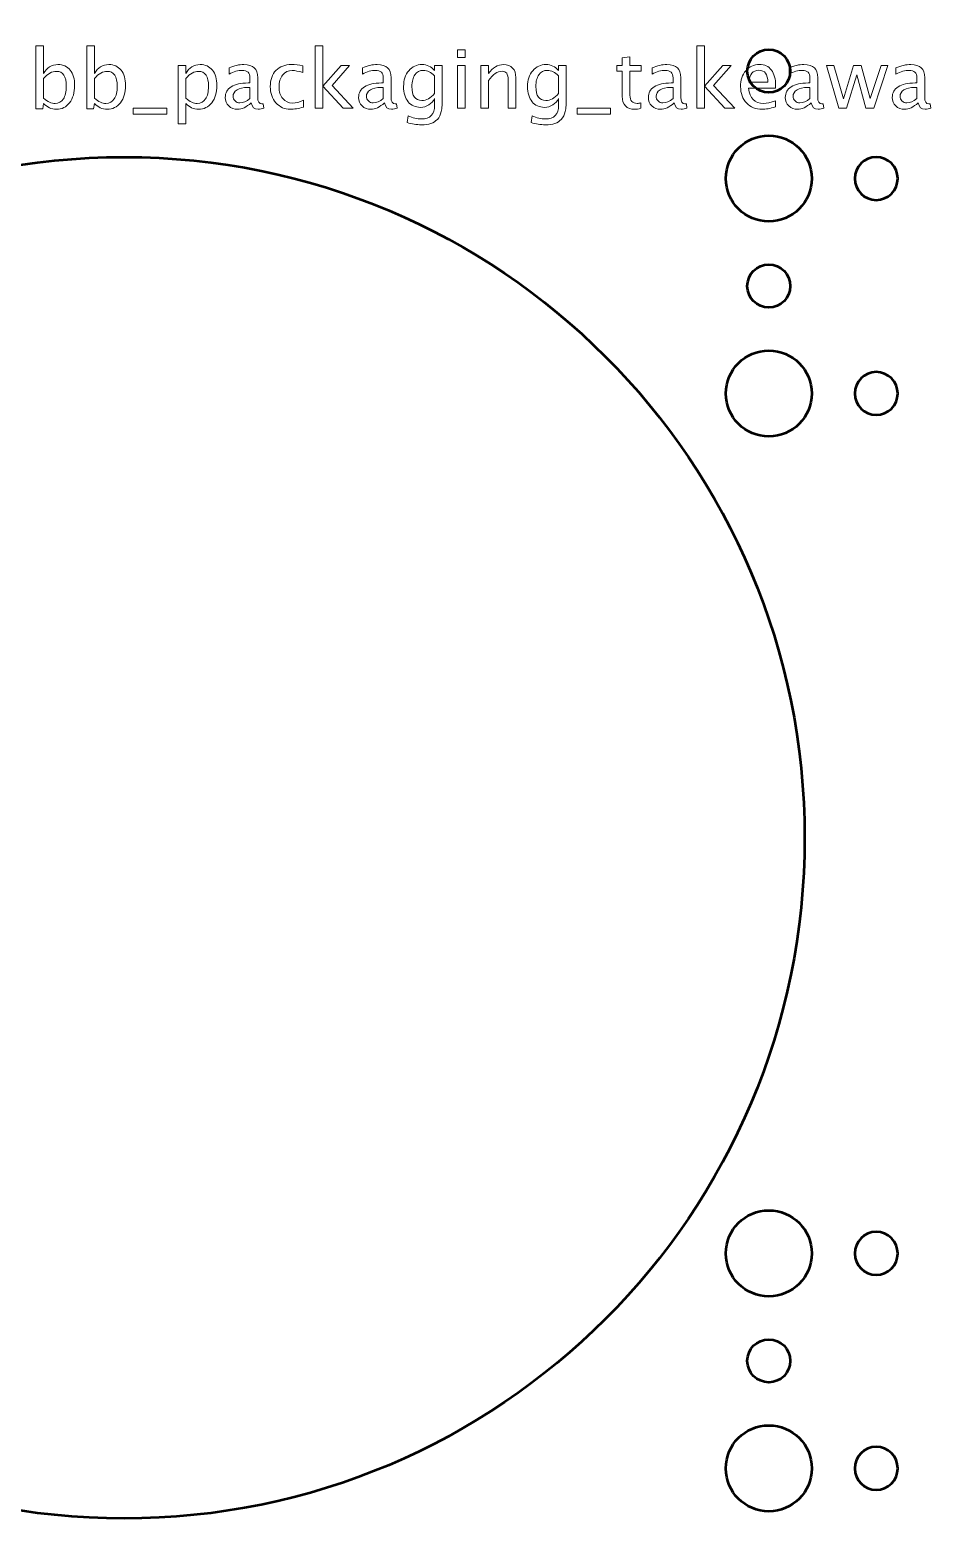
# Model space of a CAD drawing. Header units: centimetres. Extents: x -32.2 to 38.2, y -18.7 to 17.2.
# Drawn here: x -26.16 to -19.86, y -4.77 to 5.64 of the extents above; entities that cross this region are included whole.
import ezdxf

# ---------------------------------------------------------------- set-up
doc = ezdxf.new("R2010")
doc.units = ezdxf.units.CM
doc.header["$MEASUREMENT"] = 0
doc.layers.add('Layer 1', color=7, linetype='Continuous')

msp = doc.modelspace()

# ---------------------------------------------------------------- linework, layer by layer
at = {"layer": 'Layer 1', "lineweight": 53}
for centre, major_axis in [((-21, 5.35), (0, 0.15)), ((-20.99999, 4.59999), (0, 0.30001)), ((-25.5, 0), (0, 4.75)), ((-21, 3.85), (0, 0.15)), ((-20.99999, 3.09999), (0, 0.30001)), ((-20.99999, -2.90001), (0, 0.30001)), ((-21, -3.65), (0, 0.15)), ((-20.99999, -4.40001), (0, 0.30001))]:
    msp.add_ellipse(centre, major_axis=major_axis, ratio=1, dxfattribs=at)
for points, knots in [([(-32.2, -18.2), (-32.2, -18.2), (-32.2, 16.7), (-32.2, 16.7), (-32.2, 16.7), (-32.2, 16.97614), (-31.97614, 17.2), (-31.7, 17.2), (-31.7, 17.2), (-31.7, 17.2), (1.7, 17.2), (1.7, 17.2), (1.7, 17.2), (1.97614, 17.2), (2.2, 16.97614), (2.2, 16.7), (2.2, 16.7), (2.2, 16.7), (2.2, -18.2), (2.2, -18.2), (2.2, -18.2), (2.2, -18.47614), (1.97614, -18.7), (1.7, -18.7), (1.7, -18.7), (1.7, -18.7), (-31.7, -18.7), (-31.7, -18.7), (-31.7, -18.7), (-31.97614, -18.7), (-32.2, -18.47614), (-32.2, -18.2)], [0, 0, 0, 0, 0.11111111, 0.11111111, 0.11111111, 0.11111111, 0.22222222, 0.22222222, 0.22222222, 0.22222222, 0.33333333, 0.33333333, 0.33333333, 0.33333333, 0.44444444, 0.44444444, 0.44444444, 0.44444444, 0.55555556, 0.55555556, 0.55555556, 0.55555556, 0.66666667, 0.66666667, 0.66666667, 0.66666667, 0.77777778, 0.77777778, 0.77777778, 0.77777778, 1, 1, 1, 1]), ([(-20.4, 4.6), (-20.4, 4.68284), (-20.33284, 4.75), (-20.25, 4.75), (-20.25, 4.75), (-20.16716, 4.75), (-20.1, 4.68284), (-20.1, 4.6), (-20.1, 4.6), (-20.1, 4.51716), (-20.16716, 4.45), (-20.25, 4.45), (-20.25, 4.45), (-20.33284, 4.45), (-20.4, 4.51716), (-20.4, 4.6)], [0, 0, 0, 0, 0.2, 0.2, 0.2, 0.2, 0.4, 0.4, 0.4, 0.4, 0.6, 0.6, 0.6, 0.6, 1, 1, 1, 1]), ([(-20.4, 3.1), (-20.4, 3.18284), (-20.33284, 3.25), (-20.25, 3.25), (-20.25, 3.25), (-20.16716, 3.25), (-20.1, 3.18284), (-20.1, 3.1), (-20.1, 3.1), (-20.1, 3.01716), (-20.16716, 2.95), (-20.25, 2.95), (-20.25, 2.95), (-20.33284, 2.95), (-20.4, 3.01716), (-20.4, 3.1)], [0, 0, 0, 0, 0.2, 0.2, 0.2, 0.2, 0.4, 0.4, 0.4, 0.4, 0.6, 0.6, 0.6, 0.6, 1, 1, 1, 1]), ([(-20.4, -2.9), (-20.4, -2.81716), (-20.33284, -2.75), (-20.25, -2.75), (-20.25, -2.75), (-20.16716, -2.75), (-20.1, -2.81716), (-20.1, -2.9), (-20.1, -2.9), (-20.1, -2.98284), (-20.16716, -3.05), (-20.25, -3.05), (-20.25, -3.05), (-20.33284, -3.05), (-20.4, -2.98284), (-20.4, -2.9)], [0, 0, 0, 0, 0.2, 0.2, 0.2, 0.2, 0.4, 0.4, 0.4, 0.4, 0.6, 0.6, 0.6, 0.6, 1, 1, 1, 1]), ([(-20.4, -4.4), (-20.4, -4.31716), (-20.33284, -4.25), (-20.25, -4.25), (-20.25, -4.25), (-20.16716, -4.25), (-20.1, -4.31716), (-20.1, -4.4), (-20.1, -4.4), (-20.1, -4.48284), (-20.16716, -4.55), (-20.25, -4.55), (-20.25, -4.55), (-20.33284, -4.55), (-20.4, -4.48284), (-20.4, -4.4)], [0, 0, 0, 0, 0.2, 0.2, 0.2, 0.2, 0.4, 0.4, 0.4, 0.4, 0.6, 0.6, 0.6, 0.6, 1, 1, 1, 1])]:
    msp.add_open_spline(points, degree=3, knots=knots, dxfattribs=at)
at = {"layer": 'Layer 1', "color": 5, "lineweight": 9}
for points, knots in [([(-26.11578, 5.08659), (-26.11578, 5.08659), (-26.11578, 5.52516), (-26.11578, 5.52516), (-26.11578, 5.52516), (-26.11578, 5.52516), (-26.0616, 5.52516), (-26.0616, 5.52516), (-26.0616, 5.52516), (-26.0616, 5.52516), (-26.0616, 5.3326), (-26.0616, 5.3326), (-26.0616, 5.3326), (-26.0394, 5.37446), (-26.006, 5.39534), (-25.9615, 5.39534), (-25.9615, 5.39534), (-25.92547, 5.39534), (-25.89716, 5.38227), (-25.87646, 5.35602), (-25.87646, 5.35602), (-25.85577, 5.32977), (-25.84542, 5.29393), (-25.84542, 5.24849), (-25.84542, 5.24849), (-25.84542, 5.19901), (-25.85718, 5.15903), (-25.8806, 5.12874), (-25.8806, 5.12874), (-25.90402, 5.09835), (-25.93488, 5.08321), (-25.97307, 5.08321), (-25.97307, 5.08321), (-26.00854, 5.08321), (-26.03808, 5.09675), (-26.0616, 5.12394), (-26.0616, 5.12394), (-26.0616, 5.12394), (-26.06818, 5.08659), (-26.06818, 5.08659), (-26.06818, 5.08659), (-26.06818, 5.08659), (-26.11578, 5.08659), (-26.11578, 5.08659)], [0, 0, 0, 0, 0.08333333, 0.08333333, 0.08333333, 0.08333333, 0.16666667, 0.16666667, 0.16666667, 0.16666667, 0.25, 0.25, 0.25, 0.25, 0.33333333, 0.33333333, 0.33333333, 0.33333333, 0.41666667, 0.41666667, 0.41666667, 0.41666667, 0.5, 0.5, 0.5, 0.5, 0.58333333, 0.58333333, 0.58333333, 0.58333333, 0.66666667, 0.66666667, 0.66666667, 0.66666667, 0.75, 0.75, 0.75, 0.75, 0.83333333, 0.83333333, 0.83333333, 0.83333333, 1, 1, 1, 1]), ([(-25.76056, 5.08659), (-25.76056, 5.08659), (-25.76056, 5.52516), (-25.76056, 5.52516), (-25.76056, 5.52516), (-25.76056, 5.52516), (-25.70638, 5.52516), (-25.70638, 5.52516), (-25.70638, 5.52516), (-25.70638, 5.52516), (-25.70638, 5.3326), (-25.70638, 5.3326), (-25.70638, 5.3326), (-25.68418, 5.37446), (-25.65078, 5.39534), (-25.60628, 5.39534), (-25.60628, 5.39534), (-25.57025, 5.39534), (-25.54194, 5.38227), (-25.52124, 5.35602), (-25.52124, 5.35602), (-25.50055, 5.32977), (-25.4902, 5.29393), (-25.4902, 5.24849), (-25.4902, 5.24849), (-25.4902, 5.19901), (-25.50196, 5.15903), (-25.52538, 5.12874), (-25.52538, 5.12874), (-25.5488, 5.09835), (-25.57966, 5.08321), (-25.61785, 5.08321), (-25.61785, 5.08321), (-25.65332, 5.08321), (-25.68286, 5.09675), (-25.70638, 5.12394), (-25.70638, 5.12394), (-25.70638, 5.12394), (-25.71296, 5.08659), (-25.71296, 5.08659), (-25.71296, 5.08659), (-25.71296, 5.08659), (-25.76056, 5.08659), (-25.76056, 5.08659)], [0, 0, 0, 0, 0.08333333, 0.08333333, 0.08333333, 0.08333333, 0.16666667, 0.16666667, 0.16666667, 0.16666667, 0.25, 0.25, 0.25, 0.25, 0.33333333, 0.33333333, 0.33333333, 0.33333333, 0.41666667, 0.41666667, 0.41666667, 0.41666667, 0.5, 0.5, 0.5, 0.5, 0.58333333, 0.58333333, 0.58333333, 0.58333333, 0.66666667, 0.66666667, 0.66666667, 0.66666667, 0.75, 0.75, 0.75, 0.75, 0.83333333, 0.83333333, 0.83333333, 0.83333333, 1, 1, 1, 1]), ([(-24.16715, 5.08998), (-24.16715, 5.08998), (-24.16715, 5.52516), (-24.16715, 5.52516), (-24.16715, 5.52516), (-24.16715, 5.52516), (-24.11297, 5.52516), (-24.11297, 5.52516), (-24.11297, 5.52516), (-24.11297, 5.52516), (-24.11297, 5.24398), (-24.11297, 5.24398), (-24.11297, 5.24398), (-24.11297, 5.24398), (-23.98597, 5.38913), (-23.98597, 5.38913), (-23.98597, 5.38913), (-23.98597, 5.38913), (-23.92745, 5.38913), (-23.92745, 5.38913), (-23.92745, 5.38913), (-23.92745, 5.38913), (-24.04881, 5.24953), (-24.04881, 5.24953), (-24.04881, 5.24953), (-24.04881, 5.24953), (-23.90206, 5.08998), (-23.90206, 5.08998), (-23.90206, 5.08998), (-23.90206, 5.08998), (-23.97186, 5.08998), (-23.97186, 5.08998), (-23.97186, 5.08998), (-23.97186, 5.08998), (-24.11297, 5.24341), (-24.11297, 5.24341), (-24.11297, 5.24341), (-24.11297, 5.24341), (-24.11297, 5.08998), (-24.11297, 5.08998), (-24.11297, 5.08998), (-24.11297, 5.08998), (-24.16715, 5.08998), (-24.16715, 5.08998)], [0, 0, 0, 0, 0.08333333, 0.08333333, 0.08333333, 0.08333333, 0.16666667, 0.16666667, 0.16666667, 0.16666667, 0.25, 0.25, 0.25, 0.25, 0.33333333, 0.33333333, 0.33333333, 0.33333333, 0.41666667, 0.41666667, 0.41666667, 0.41666667, 0.5, 0.5, 0.5, 0.5, 0.58333333, 0.58333333, 0.58333333, 0.58333333, 0.66666667, 0.66666667, 0.66666667, 0.66666667, 0.75, 0.75, 0.75, 0.75, 0.83333333, 0.83333333, 0.83333333, 0.83333333, 1, 1, 1, 1]), ([(-21.50328, 5.08998), (-21.50328, 5.08998), (-21.50328, 5.52516), (-21.50328, 5.52516), (-21.50328, 5.52516), (-21.50328, 5.52516), (-21.4491, 5.52516), (-21.4491, 5.52516), (-21.4491, 5.52516), (-21.4491, 5.52516), (-21.4491, 5.24398), (-21.4491, 5.24398), (-21.4491, 5.24398), (-21.4491, 5.24398), (-21.3221, 5.38913), (-21.3221, 5.38913), (-21.3221, 5.38913), (-21.3221, 5.38913), (-21.26358, 5.38913), (-21.26358, 5.38913), (-21.26358, 5.38913), (-21.26358, 5.38913), (-21.38494, 5.24953), (-21.38494, 5.24953), (-21.38494, 5.24953), (-21.38494, 5.24953), (-21.23819, 5.08998), (-21.23819, 5.08998), (-21.23819, 5.08998), (-21.23819, 5.08998), (-21.30799, 5.08998), (-21.30799, 5.08998), (-21.30799, 5.08998), (-21.30799, 5.08998), (-21.4491, 5.24341), (-21.4491, 5.24341), (-21.4491, 5.24341), (-21.4491, 5.24341), (-21.4491, 5.08998), (-21.4491, 5.08998), (-21.4491, 5.08998), (-21.4491, 5.08998), (-21.50328, 5.08998), (-21.50328, 5.08998)], [0, 0, 0, 0, 0.08333333, 0.08333333, 0.08333333, 0.08333333, 0.16666667, 0.16666667, 0.16666667, 0.16666667, 0.25, 0.25, 0.25, 0.25, 0.33333333, 0.33333333, 0.33333333, 0.33333333, 0.41666667, 0.41666667, 0.41666667, 0.41666667, 0.5, 0.5, 0.5, 0.5, 0.58333333, 0.58333333, 0.58333333, 0.58333333, 0.66666667, 0.66666667, 0.66666667, 0.66666667, 0.75, 0.75, 0.75, 0.75, 0.83333333, 0.83333333, 0.83333333, 0.83333333, 1, 1, 1, 1]), ([(-23.17364, 5.44388), (-23.17364, 5.44388), (-23.17364, 5.49807), (-23.17364, 5.49807), (-23.17364, 5.49807), (-23.17364, 5.49807), (-23.11946, 5.49807), (-23.11946, 5.49807), (-23.11946, 5.49807), (-23.11946, 5.49807), (-23.11946, 5.44388), (-23.11946, 5.44388), (-23.11946, 5.44388), (-23.11946, 5.44388), (-23.17364, 5.44388), (-23.17364, 5.44388)], [0, 0, 0, 0, 0.2, 0.2, 0.2, 0.2, 0.4, 0.4, 0.4, 0.4, 0.6, 0.6, 0.6, 0.6, 1, 1, 1, 1]), ([(-21.89227, 5.09007), (-21.90902, 5.08546), (-21.9236, 5.08321), (-21.93592, 5.08321), (-21.93592, 5.08321), (-21.96358, 5.08321), (-21.98512, 5.09111), (-22.00055, 5.10691), (-22.00055, 5.10691), (-22.01607, 5.12272), (-22.02379, 5.14464), (-22.02379, 5.17276), (-22.02379, 5.17276), (-22.02379, 5.17276), (-22.02379, 5.34849), (-22.02379, 5.34849), (-22.02379, 5.34849), (-22.02379, 5.34849), (-22.06123, 5.34849), (-22.06123, 5.34849), (-22.06123, 5.34849), (-22.06123, 5.34849), (-22.06123, 5.38913), (-22.06123, 5.38913), (-22.06123, 5.38913), (-22.06123, 5.38913), (-22.02379, 5.38913), (-22.02379, 5.38913), (-22.02379, 5.38913), (-22.02379, 5.38913), (-22.02379, 5.44323), (-22.02379, 5.44323), (-22.02379, 5.44323), (-22.02379, 5.44323), (-21.9696, 5.4484), (-21.9696, 5.4484), (-21.9696, 5.4484), (-21.9696, 5.4484), (-21.9696, 5.38913), (-21.9696, 5.38913), (-21.9696, 5.38913), (-21.9696, 5.38913), (-21.89114, 5.38913), (-21.89114, 5.38913), (-21.89114, 5.38913), (-21.89114, 5.38913), (-21.89114, 5.34849), (-21.89114, 5.34849), (-21.89114, 5.34849), (-21.89114, 5.34849), (-21.9696, 5.34849), (-21.9696, 5.34849), (-21.9696, 5.34849), (-21.9696, 5.34849), (-21.9696, 5.18255), (-21.9696, 5.18255), (-21.9696, 5.18255), (-21.9696, 5.14341), (-21.95257, 5.12385), (-21.91861, 5.12385), (-21.91861, 5.12385), (-21.91137, 5.12385), (-21.90262, 5.12507), (-21.89227, 5.12742), (-21.89227, 5.12742), (-21.89227, 5.12742), (-21.89227, 5.09007), (-21.89227, 5.09007)], [0, 0, 0, 0, 0.05555556, 0.05555556, 0.05555556, 0.05555556, 0.11111111, 0.11111111, 0.11111111, 0.11111111, 0.16666667, 0.16666667, 0.16666667, 0.16666667, 0.22222222, 0.22222222, 0.22222222, 0.22222222, 0.27777778, 0.27777778, 0.27777778, 0.27777778, 0.33333333, 0.33333333, 0.33333333, 0.33333333, 0.38888889, 0.38888889, 0.38888889, 0.38888889, 0.44444444, 0.44444444, 0.44444444, 0.44444444, 0.5, 0.5, 0.5, 0.5, 0.55555556, 0.55555556, 0.55555556, 0.55555556, 0.61111111, 0.61111111, 0.61111111, 0.61111111, 0.66666667, 0.66666667, 0.66666667, 0.66666667, 0.72222222, 0.72222222, 0.72222222, 0.72222222, 0.77777778, 0.77777778, 0.77777778, 0.77777778, 0.83333333, 0.83333333, 0.83333333, 0.83333333, 0.88888889, 0.88888889, 0.88888889, 0.88888889, 1, 1, 1, 1]), ([(-26.0616, 5.16129), (-26.03366, 5.13636), (-26.00703, 5.12385), (-25.98173, 5.12385), (-25.98173, 5.12385), (-25.9568, 5.12385), (-25.93751, 5.13429), (-25.92397, 5.15508), (-25.92397, 5.15508), (-25.91033, 5.17587), (-25.90355, 5.20513), (-25.90355, 5.24294), (-25.90355, 5.24294), (-25.90355, 5.31293), (-25.9267, 5.34793), (-25.97298, 5.34793), (-25.97298, 5.34793), (-26.00327, 5.34793), (-26.03281, 5.33156), (-26.0616, 5.29873), (-26.0616, 5.29873), (-26.0616, 5.29873), (-26.0616, 5.16129), (-26.0616, 5.16129)], [0, 0, 0, 0, 0.14285714, 0.14285714, 0.14285714, 0.14285714, 0.28571429, 0.28571429, 0.28571429, 0.28571429, 0.42857143, 0.42857143, 0.42857143, 0.42857143, 0.57142857, 0.57142857, 0.57142857, 0.57142857, 0.71428571, 0.71428571, 0.71428571, 0.71428571, 1, 1, 1, 1]), ([(-25.70638, 5.16129), (-25.67844, 5.13636), (-25.65181, 5.12385), (-25.62651, 5.12385), (-25.62651, 5.12385), (-25.60158, 5.12385), (-25.58229, 5.13429), (-25.56875, 5.15508), (-25.56875, 5.15508), (-25.55511, 5.17587), (-25.54833, 5.20513), (-25.54833, 5.24294), (-25.54833, 5.24294), (-25.54833, 5.31293), (-25.57148, 5.34793), (-25.61776, 5.34793), (-25.61776, 5.34793), (-25.64805, 5.34793), (-25.67759, 5.33156), (-25.70638, 5.29873), (-25.70638, 5.29873), (-25.70638, 5.29873), (-25.70638, 5.16129), (-25.70638, 5.16129)], [0, 0, 0, 0, 0.14285714, 0.14285714, 0.14285714, 0.14285714, 0.28571429, 0.28571429, 0.28571429, 0.28571429, 0.42857143, 0.42857143, 0.42857143, 0.42857143, 0.57142857, 0.57142857, 0.57142857, 0.57142857, 0.71428571, 0.71428571, 0.71428571, 0.71428571, 1, 1, 1, 1]), ([(-25.12312, 4.98104), (-25.12312, 4.98104), (-25.12312, 5.38913), (-25.12312, 5.38913), (-25.12312, 5.38913), (-25.12312, 5.38913), (-25.06894, 5.38913), (-25.06894, 5.38913), (-25.06894, 5.38913), (-25.06894, 5.38913), (-25.06894, 5.3326), (-25.06894, 5.3326), (-25.06894, 5.3326), (-25.04674, 5.37446), (-25.01334, 5.39534), (-24.96884, 5.39534), (-24.96884, 5.39534), (-24.93281, 5.39534), (-24.9045, 5.38227), (-24.8838, 5.35602), (-24.8838, 5.35602), (-24.86311, 5.32977), (-24.85276, 5.29393), (-24.85276, 5.24849), (-24.85276, 5.24849), (-24.85276, 5.19901), (-24.86452, 5.15903), (-24.88794, 5.12874), (-24.88794, 5.12874), (-24.91136, 5.09835), (-24.94222, 5.08321), (-24.98041, 5.08321), (-24.98041, 5.08321), (-25.01588, 5.08321), (-25.04542, 5.09675), (-25.06894, 5.12394), (-25.06894, 5.12394), (-25.06894, 5.12394), (-25.06894, 4.98104), (-25.06894, 4.98104), (-25.06894, 4.98104), (-25.06894, 4.98104), (-25.12312, 4.98104), (-25.12312, 4.98104)], [0, 0, 0, 0, 0.08333333, 0.08333333, 0.08333333, 0.08333333, 0.16666667, 0.16666667, 0.16666667, 0.16666667, 0.25, 0.25, 0.25, 0.25, 0.33333333, 0.33333333, 0.33333333, 0.33333333, 0.41666667, 0.41666667, 0.41666667, 0.41666667, 0.5, 0.5, 0.5, 0.5, 0.58333333, 0.58333333, 0.58333333, 0.58333333, 0.66666667, 0.66666667, 0.66666667, 0.66666667, 0.75, 0.75, 0.75, 0.75, 0.83333333, 0.83333333, 0.83333333, 0.83333333, 1, 1, 1, 1]), ([(-25.06894, 5.16129), (-25.041, 5.13636), (-25.01437, 5.12385), (-24.98907, 5.12385), (-24.98907, 5.12385), (-24.96414, 5.12385), (-24.94485, 5.13429), (-24.93131, 5.15508), (-24.93131, 5.15508), (-24.91767, 5.17587), (-24.91089, 5.20513), (-24.91089, 5.24294), (-24.91089, 5.24294), (-24.91089, 5.31293), (-24.93404, 5.34793), (-24.98032, 5.34793), (-24.98032, 5.34793), (-25.01061, 5.34793), (-25.04015, 5.33156), (-25.06894, 5.29873), (-25.06894, 5.29873), (-25.06894, 5.29873), (-25.06894, 5.16129), (-25.06894, 5.16129)], [0, 0, 0, 0, 0.14285714, 0.14285714, 0.14285714, 0.14285714, 0.28571429, 0.28571429, 0.28571429, 0.28571429, 0.42857143, 0.42857143, 0.42857143, 0.42857143, 0.57142857, 0.57142857, 0.57142857, 0.57142857, 0.71428571, 0.71428571, 0.71428571, 0.71428571, 1, 1, 1, 1]), ([(-24.61372, 5.12808), (-24.64627, 5.09816), (-24.67759, 5.08321), (-24.7077, 5.08321), (-24.7077, 5.08321), (-24.73244, 5.08321), (-24.75304, 5.09092), (-24.76931, 5.10644), (-24.76931, 5.10644), (-24.78568, 5.12196), (-24.79387, 5.14153), (-24.79387, 5.16514), (-24.79387, 5.16514), (-24.79387, 5.19779), (-24.78013, 5.22291), (-24.75266, 5.2404), (-24.75266, 5.2404), (-24.72519, 5.2579), (-24.68578, 5.26665), (-24.63441, 5.26665), (-24.63441, 5.26665), (-24.63441, 5.26665), (-24.62171, 5.26665), (-24.62171, 5.26665), (-24.62171, 5.26665), (-24.62171, 5.26665), (-24.62171, 5.30268), (-24.62171, 5.30268), (-24.62171, 5.30268), (-24.62171, 5.33739), (-24.63978, 5.3547), (-24.67599, 5.3547), (-24.67599, 5.3547), (-24.70403, 5.3547), (-24.7347, 5.34586), (-24.7679, 5.32817), (-24.7679, 5.32817), (-24.7679, 5.32817), (-24.7679, 5.37276), (-24.7679, 5.37276), (-24.7679, 5.37276), (-24.7314, 5.38782), (-24.69697, 5.39534), (-24.66471, 5.39534), (-24.66471, 5.39534), (-24.6315, 5.39534), (-24.60694, 5.38782), (-24.59123, 5.37267), (-24.59123, 5.37267), (-24.57543, 5.35752), (-24.56753, 5.33419), (-24.56753, 5.30268), (-24.56753, 5.30268), (-24.56753, 5.30268), (-24.56753, 5.1675), (-24.56753, 5.1675), (-24.56753, 5.1675), (-24.56753, 5.13655), (-24.55803, 5.12102), (-24.53893, 5.12102), (-24.53893, 5.12102), (-24.53658, 5.12102), (-24.5331, 5.1214), (-24.52849, 5.12215), (-24.52849, 5.12215), (-24.52849, 5.12215), (-24.52463, 5.09205), (-24.52463, 5.09205), (-24.52463, 5.09205), (-24.53695, 5.08612), (-24.5505, 5.08321), (-24.56536, 5.08321), (-24.56536, 5.08321), (-24.59067, 5.08321), (-24.60676, 5.09816), (-24.61372, 5.12808)], [0, 0, 0, 0, 0.05, 0.05, 0.05, 0.05, 0.1, 0.1, 0.1, 0.1, 0.15, 0.15, 0.15, 0.15, 0.2, 0.2, 0.2, 0.2, 0.25, 0.25, 0.25, 0.25, 0.3, 0.3, 0.3, 0.3, 0.35, 0.35, 0.35, 0.35, 0.4, 0.4, 0.4, 0.4, 0.45, 0.45, 0.45, 0.45, 0.5, 0.5, 0.5, 0.5, 0.55, 0.55, 0.55, 0.55, 0.6, 0.6, 0.6, 0.6, 0.65, 0.65, 0.65, 0.65, 0.7, 0.7, 0.7, 0.7, 0.75, 0.75, 0.75, 0.75, 0.8, 0.8, 0.8, 0.8, 0.85, 0.85, 0.85, 0.85, 0.9, 0.9, 0.9, 0.9, 1, 1, 1, 1]), ([(-24.24853, 5.09901), (-24.28362, 5.08847), (-24.31391, 5.08321), (-24.3394, 5.08321), (-24.3394, 5.08321), (-24.37986, 5.08321), (-24.41335, 5.09816), (-24.43997, 5.12799), (-24.43997, 5.12799), (-24.46659, 5.1579), (-24.47995, 5.19562), (-24.47995, 5.24106), (-24.47995, 5.24106), (-24.47995, 5.2896), (-24.46678, 5.32752), (-24.44044, 5.35461), (-24.44044, 5.35461), (-24.4141, 5.3818), (-24.37732, 5.39534), (-24.33009, 5.39534), (-24.33009, 5.39534), (-24.30686, 5.39534), (-24.2807, 5.39214), (-24.25192, 5.38575), (-24.25192, 5.38575), (-24.25192, 5.38575), (-24.25192, 5.34003), (-24.25192, 5.34003), (-24.25192, 5.34003), (-24.28249, 5.34906), (-24.30742, 5.35357), (-24.32661, 5.35357), (-24.32661, 5.35357), (-24.35446, 5.35357), (-24.37675, 5.34313), (-24.3934, 5.32234), (-24.3934, 5.32234), (-24.41005, 5.30155), (-24.41843, 5.2738), (-24.41843, 5.23918), (-24.41843, 5.23918), (-24.41843, 5.2056), (-24.40977, 5.1785), (-24.39256, 5.15771), (-24.39256, 5.15771), (-24.37534, 5.13702), (-24.35286, 5.12667), (-24.32492, 5.12667), (-24.32492, 5.12667), (-24.30018, 5.12667), (-24.27478, 5.13307), (-24.24853, 5.14586), (-24.24853, 5.14586), (-24.24853, 5.14586), (-24.24853, 5.09901), (-24.24853, 5.09901)], [0, 0, 0, 0, 0.06666667, 0.06666667, 0.06666667, 0.06666667, 0.13333333, 0.13333333, 0.13333333, 0.13333333, 0.2, 0.2, 0.2, 0.2, 0.26666667, 0.26666667, 0.26666667, 0.26666667, 0.33333333, 0.33333333, 0.33333333, 0.33333333, 0.4, 0.4, 0.4, 0.4, 0.46666667, 0.46666667, 0.46666667, 0.46666667, 0.53333333, 0.53333333, 0.53333333, 0.53333333, 0.6, 0.6, 0.6, 0.6, 0.66666667, 0.66666667, 0.66666667, 0.66666667, 0.73333333, 0.73333333, 0.73333333, 0.73333333, 0.8, 0.8, 0.8, 0.8, 0.86666667, 0.86666667, 0.86666667, 0.86666667, 1, 1, 1, 1]), ([(-23.68305, 5.12808), (-23.7156, 5.09816), (-23.74692, 5.08321), (-23.77703, 5.08321), (-23.77703, 5.08321), (-23.80177, 5.08321), (-23.82237, 5.09092), (-23.83864, 5.10644), (-23.83864, 5.10644), (-23.85501, 5.12196), (-23.8632, 5.14153), (-23.8632, 5.16514), (-23.8632, 5.16514), (-23.8632, 5.19779), (-23.84946, 5.22291), (-23.82199, 5.2404), (-23.82199, 5.2404), (-23.79452, 5.2579), (-23.75511, 5.26665), (-23.70374, 5.26665), (-23.70374, 5.26665), (-23.70374, 5.26665), (-23.69104, 5.26665), (-23.69104, 5.26665), (-23.69104, 5.26665), (-23.69104, 5.26665), (-23.69104, 5.30268), (-23.69104, 5.30268), (-23.69104, 5.30268), (-23.69104, 5.33739), (-23.70911, 5.3547), (-23.74532, 5.3547), (-23.74532, 5.3547), (-23.77336, 5.3547), (-23.80403, 5.34586), (-23.83723, 5.32817), (-23.83723, 5.32817), (-23.83723, 5.32817), (-23.83723, 5.37276), (-23.83723, 5.37276), (-23.83723, 5.37276), (-23.80073, 5.38782), (-23.7663, 5.39534), (-23.73404, 5.39534), (-23.73404, 5.39534), (-23.70083, 5.39534), (-23.67627, 5.38782), (-23.66056, 5.37267), (-23.66056, 5.37267), (-23.64476, 5.35752), (-23.63686, 5.33419), (-23.63686, 5.30268), (-23.63686, 5.30268), (-23.63686, 5.30268), (-23.63686, 5.1675), (-23.63686, 5.1675), (-23.63686, 5.1675), (-23.63686, 5.13655), (-23.62736, 5.12102), (-23.60826, 5.12102), (-23.60826, 5.12102), (-23.60591, 5.12102), (-23.60243, 5.1214), (-23.59782, 5.12215), (-23.59782, 5.12215), (-23.59782, 5.12215), (-23.59396, 5.09205), (-23.59396, 5.09205), (-23.59396, 5.09205), (-23.60628, 5.08612), (-23.61983, 5.08321), (-23.63469, 5.08321), (-23.63469, 5.08321), (-23.66, 5.08321), (-23.67609, 5.09816), (-23.68305, 5.12808)], [0, 0, 0, 0, 0.05, 0.05, 0.05, 0.05, 0.1, 0.1, 0.1, 0.1, 0.15, 0.15, 0.15, 0.15, 0.2, 0.2, 0.2, 0.2, 0.25, 0.25, 0.25, 0.25, 0.3, 0.3, 0.3, 0.3, 0.35, 0.35, 0.35, 0.35, 0.4, 0.4, 0.4, 0.4, 0.45, 0.45, 0.45, 0.45, 0.5, 0.5, 0.5, 0.5, 0.55, 0.55, 0.55, 0.55, 0.6, 0.6, 0.6, 0.6, 0.65, 0.65, 0.65, 0.65, 0.7, 0.7, 0.7, 0.7, 0.75, 0.75, 0.75, 0.75, 0.8, 0.8, 0.8, 0.8, 0.85, 0.85, 0.85, 0.85, 0.9, 0.9, 0.9, 0.9, 1, 1, 1, 1]), ([(-23.52444, 4.99064), (-23.52444, 4.99064), (-23.51805, 5.03749), (-23.51805, 5.03749), (-23.51805, 5.03749), (-23.48663, 5.02281), (-23.45549, 5.01547), (-23.42473, 5.01547), (-23.42473, 5.01547), (-23.36367, 5.01547), (-23.3331, 5.04784), (-23.3331, 5.11246), (-23.3331, 5.11246), (-23.3331, 5.11246), (-23.3331, 5.1595), (-23.3331, 5.1595), (-23.3331, 5.1595), (-23.34251, 5.13965), (-23.35587, 5.12432), (-23.37327, 5.11331), (-23.37327, 5.11331), (-23.39067, 5.1023), (-23.41005, 5.09675), (-23.43141, 5.09675), (-23.43141, 5.09675), (-23.46762, 5.09675), (-23.49632, 5.10974), (-23.51748, 5.1357), (-23.51748, 5.1357), (-23.53865, 5.16166), (-23.54928, 5.19685), (-23.54928, 5.24125), (-23.54928, 5.24125), (-23.54928, 5.28669), (-23.53724, 5.32375), (-23.51316, 5.35244), (-23.51316, 5.35244), (-23.48898, 5.38104), (-23.45784, 5.39534), (-23.41955, 5.39534), (-23.41955, 5.39534), (-23.38606, 5.39534), (-23.35718, 5.3818), (-23.3331, 5.35461), (-23.3331, 5.35461), (-23.3331, 5.35461), (-23.3331, 5.38913), (-23.3331, 5.38913), (-23.3331, 5.38913), (-23.3331, 5.38913), (-23.27891, 5.38913), (-23.27891, 5.38913), (-23.27891, 5.38913), (-23.27891, 5.38913), (-23.27891, 5.17164), (-23.27891, 5.17164), (-23.27891, 5.17164), (-23.27891, 5.12488), (-23.28136, 5.09026), (-23.28625, 5.06778), (-23.28625, 5.06778), (-23.29105, 5.0453), (-23.30027, 5.02686), (-23.31363, 5.01256), (-23.31363, 5.01256), (-23.33733, 4.98744), (-23.3744, 4.97483), (-23.42473, 4.97483), (-23.42473, 4.97483), (-23.45925, 4.97483), (-23.49246, 4.9801), (-23.52444, 4.99064)], [0, 0, 0, 0, 0.05263158, 0.05263158, 0.05263158, 0.05263158, 0.10526316, 0.10526316, 0.10526316, 0.10526316, 0.15789474, 0.15789474, 0.15789474, 0.15789474, 0.21052632, 0.21052632, 0.21052632, 0.21052632, 0.26315789, 0.26315789, 0.26315789, 0.26315789, 0.31578947, 0.31578947, 0.31578947, 0.31578947, 0.36842105, 0.36842105, 0.36842105, 0.36842105, 0.42105263, 0.42105263, 0.42105263, 0.42105263, 0.47368421, 0.47368421, 0.47368421, 0.47368421, 0.52631579, 0.52631579, 0.52631579, 0.52631579, 0.57894737, 0.57894737, 0.57894737, 0.57894737, 0.63157895, 0.63157895, 0.63157895, 0.63157895, 0.68421053, 0.68421053, 0.68421053, 0.68421053, 0.73684211, 0.73684211, 0.73684211, 0.73684211, 0.78947368, 0.78947368, 0.78947368, 0.78947368, 0.84210526, 0.84210526, 0.84210526, 0.84210526, 0.89473684, 0.89473684, 0.89473684, 0.89473684, 1, 1, 1, 1]), ([(-23.3331, 5.19346), (-23.3331, 5.19346), (-23.3331, 5.31754), (-23.3331, 5.31754), (-23.3331, 5.31754), (-23.35699, 5.34228), (-23.38305, 5.3547), (-23.41118, 5.3547), (-23.41118, 5.3547), (-23.4362, 5.3547), (-23.45577, 5.34473), (-23.46988, 5.32469), (-23.46988, 5.32469), (-23.48409, 5.30475), (-23.49114, 5.277), (-23.49114, 5.24163), (-23.49114, 5.24163), (-23.49114, 5.17662), (-23.46809, 5.14417), (-23.4219, 5.14417), (-23.4219, 5.14417), (-23.39048, 5.14417), (-23.36085, 5.16063), (-23.3331, 5.19346)], [0, 0, 0, 0, 0.14285714, 0.14285714, 0.14285714, 0.14285714, 0.28571429, 0.28571429, 0.28571429, 0.28571429, 0.42857143, 0.42857143, 0.42857143, 0.42857143, 0.57142857, 0.57142857, 0.57142857, 0.57142857, 0.71428571, 0.71428571, 0.71428571, 0.71428571, 1, 1, 1, 1]), ([(-23.17364, 5.08998), (-23.17364, 5.08998), (-23.17364, 5.38913), (-23.17364, 5.38913), (-23.17364, 5.38913), (-23.17364, 5.38913), (-23.11946, 5.38913), (-23.11946, 5.38913), (-23.11946, 5.38913), (-23.11946, 5.38913), (-23.11946, 5.08998), (-23.11946, 5.08998), (-23.11946, 5.08998), (-23.11946, 5.08998), (-23.17364, 5.08998), (-23.17364, 5.08998)], [0, 0, 0, 0, 0.2, 0.2, 0.2, 0.2, 0.4, 0.4, 0.4, 0.4, 0.6, 0.6, 0.6, 0.6, 1, 1, 1, 1]), ([(-23.01052, 5.08998), (-23.01052, 5.08998), (-23.01052, 5.38913), (-23.01052, 5.38913), (-23.01052, 5.38913), (-23.01052, 5.38913), (-22.95634, 5.38913), (-22.95634, 5.38913), (-22.95634, 5.38913), (-22.95634, 5.38913), (-22.95634, 5.3326), (-22.95634, 5.3326), (-22.95634, 5.3326), (-22.92765, 5.37446), (-22.89246, 5.39534), (-22.85088, 5.39534), (-22.85088, 5.39534), (-22.82473, 5.39534), (-22.80394, 5.38716), (-22.7886, 5.37069), (-22.7886, 5.37069), (-22.77327, 5.35433), (-22.76556, 5.33222), (-22.76556, 5.30456), (-22.76556, 5.30456), (-22.76556, 5.30456), (-22.76556, 5.08998), (-22.76556, 5.08998), (-22.76556, 5.08998), (-22.76556, 5.08998), (-22.81974, 5.08998), (-22.81974, 5.08998), (-22.81974, 5.08998), (-22.81974, 5.08998), (-22.81974, 5.28688), (-22.81974, 5.28688), (-22.81974, 5.28688), (-22.81974, 5.30908), (-22.82304, 5.32488), (-22.82953, 5.33429), (-22.82953, 5.33429), (-22.83611, 5.34379), (-22.84693, 5.34849), (-22.86208, 5.34849), (-22.86208, 5.34849), (-22.89538, 5.34849), (-22.9268, 5.32676), (-22.95634, 5.2833), (-22.95634, 5.2833), (-22.95634, 5.2833), (-22.95634, 5.08998), (-22.95634, 5.08998), (-22.95634, 5.08998), (-22.95634, 5.08998), (-23.01052, 5.08998), (-23.01052, 5.08998)], [0, 0, 0, 0, 0.06666667, 0.06666667, 0.06666667, 0.06666667, 0.13333333, 0.13333333, 0.13333333, 0.13333333, 0.2, 0.2, 0.2, 0.2, 0.26666667, 0.26666667, 0.26666667, 0.26666667, 0.33333333, 0.33333333, 0.33333333, 0.33333333, 0.4, 0.4, 0.4, 0.4, 0.46666667, 0.46666667, 0.46666667, 0.46666667, 0.53333333, 0.53333333, 0.53333333, 0.53333333, 0.6, 0.6, 0.6, 0.6, 0.66666667, 0.66666667, 0.66666667, 0.66666667, 0.73333333, 0.73333333, 0.73333333, 0.73333333, 0.8, 0.8, 0.8, 0.8, 0.86666667, 0.86666667, 0.86666667, 0.86666667, 1, 1, 1, 1]), ([(-22.65906, 4.99064), (-22.65906, 4.99064), (-22.65267, 5.03749), (-22.65267, 5.03749), (-22.65267, 5.03749), (-22.62125, 5.02281), (-22.59011, 5.01547), (-22.55935, 5.01547), (-22.55935, 5.01547), (-22.49829, 5.01547), (-22.46772, 5.04784), (-22.46772, 5.11246), (-22.46772, 5.11246), (-22.46772, 5.11246), (-22.46772, 5.1595), (-22.46772, 5.1595), (-22.46772, 5.1595), (-22.47713, 5.13965), (-22.49049, 5.12432), (-22.50789, 5.11331), (-22.50789, 5.11331), (-22.52529, 5.1023), (-22.54467, 5.09675), (-22.56603, 5.09675), (-22.56603, 5.09675), (-22.60224, 5.09675), (-22.63094, 5.10974), (-22.6521, 5.1357), (-22.6521, 5.1357), (-22.67327, 5.16166), (-22.6839, 5.19685), (-22.6839, 5.24125), (-22.6839, 5.24125), (-22.6839, 5.28669), (-22.67186, 5.32375), (-22.64778, 5.35244), (-22.64778, 5.35244), (-22.6236, 5.38104), (-22.59246, 5.39534), (-22.55417, 5.39534), (-22.55417, 5.39534), (-22.52068, 5.39534), (-22.4918, 5.3818), (-22.46772, 5.35461), (-22.46772, 5.35461), (-22.46772, 5.35461), (-22.46772, 5.38913), (-22.46772, 5.38913), (-22.46772, 5.38913), (-22.46772, 5.38913), (-22.41353, 5.38913), (-22.41353, 5.38913), (-22.41353, 5.38913), (-22.41353, 5.38913), (-22.41353, 5.17164), (-22.41353, 5.17164), (-22.41353, 5.17164), (-22.41353, 5.12488), (-22.41598, 5.09026), (-22.42087, 5.06778), (-22.42087, 5.06778), (-22.42567, 5.0453), (-22.43489, 5.02686), (-22.44825, 5.01256), (-22.44825, 5.01256), (-22.47195, 4.98744), (-22.50902, 4.97483), (-22.55935, 4.97483), (-22.55935, 4.97483), (-22.59387, 4.97483), (-22.62708, 4.9801), (-22.65906, 4.99064)], [0, 0, 0, 0, 0.05263158, 0.05263158, 0.05263158, 0.05263158, 0.10526316, 0.10526316, 0.10526316, 0.10526316, 0.15789474, 0.15789474, 0.15789474, 0.15789474, 0.21052632, 0.21052632, 0.21052632, 0.21052632, 0.26315789, 0.26315789, 0.26315789, 0.26315789, 0.31578947, 0.31578947, 0.31578947, 0.31578947, 0.36842105, 0.36842105, 0.36842105, 0.36842105, 0.42105263, 0.42105263, 0.42105263, 0.42105263, 0.47368421, 0.47368421, 0.47368421, 0.47368421, 0.52631579, 0.52631579, 0.52631579, 0.52631579, 0.57894737, 0.57894737, 0.57894737, 0.57894737, 0.63157895, 0.63157895, 0.63157895, 0.63157895, 0.68421053, 0.68421053, 0.68421053, 0.68421053, 0.73684211, 0.73684211, 0.73684211, 0.73684211, 0.78947368, 0.78947368, 0.78947368, 0.78947368, 0.84210526, 0.84210526, 0.84210526, 0.84210526, 0.89473684, 0.89473684, 0.89473684, 0.89473684, 1, 1, 1, 1]), ([(-22.46772, 5.19346), (-22.46772, 5.19346), (-22.46772, 5.31754), (-22.46772, 5.31754), (-22.46772, 5.31754), (-22.49161, 5.34228), (-22.51767, 5.3547), (-22.5458, 5.3547), (-22.5458, 5.3547), (-22.57082, 5.3547), (-22.59039, 5.34473), (-22.6045, 5.32469), (-22.6045, 5.32469), (-22.61871, 5.30475), (-22.62576, 5.277), (-22.62576, 5.24163), (-22.62576, 5.24163), (-22.62576, 5.17662), (-22.60271, 5.14417), (-22.55652, 5.14417), (-22.55652, 5.14417), (-22.5251, 5.14417), (-22.49547, 5.16063), (-22.46772, 5.19346)], [0, 0, 0, 0, 0.14285714, 0.14285714, 0.14285714, 0.14285714, 0.28571429, 0.28571429, 0.28571429, 0.28571429, 0.42857143, 0.42857143, 0.42857143, 0.42857143, 0.57142857, 0.57142857, 0.57142857, 0.57142857, 0.71428571, 0.71428571, 0.71428571, 0.71428571, 1, 1, 1, 1]), ([(-21.66076, 5.12808), (-21.69331, 5.09816), (-21.72463, 5.08321), (-21.75474, 5.08321), (-21.75474, 5.08321), (-21.77948, 5.08321), (-21.80008, 5.09092), (-21.81635, 5.10644), (-21.81635, 5.10644), (-21.83272, 5.12196), (-21.84091, 5.14153), (-21.84091, 5.16514), (-21.84091, 5.16514), (-21.84091, 5.19779), (-21.82717, 5.22291), (-21.7997, 5.2404), (-21.7997, 5.2404), (-21.77223, 5.2579), (-21.73282, 5.26665), (-21.68145, 5.26665), (-21.68145, 5.26665), (-21.68145, 5.26665), (-21.66875, 5.26665), (-21.66875, 5.26665), (-21.66875, 5.26665), (-21.66875, 5.26665), (-21.66875, 5.30268), (-21.66875, 5.30268), (-21.66875, 5.30268), (-21.66875, 5.33739), (-21.68682, 5.3547), (-21.72303, 5.3547), (-21.72303, 5.3547), (-21.75107, 5.3547), (-21.78174, 5.34586), (-21.81494, 5.32817), (-21.81494, 5.32817), (-21.81494, 5.32817), (-21.81494, 5.37276), (-21.81494, 5.37276), (-21.81494, 5.37276), (-21.77844, 5.38782), (-21.74401, 5.39534), (-21.71175, 5.39534), (-21.71175, 5.39534), (-21.67854, 5.39534), (-21.65398, 5.38782), (-21.63827, 5.37267), (-21.63827, 5.37267), (-21.62247, 5.35752), (-21.61457, 5.33419), (-21.61457, 5.30268), (-21.61457, 5.30268), (-21.61457, 5.30268), (-21.61457, 5.1675), (-21.61457, 5.1675), (-21.61457, 5.1675), (-21.61457, 5.13655), (-21.60507, 5.12102), (-21.58597, 5.12102), (-21.58597, 5.12102), (-21.58362, 5.12102), (-21.58014, 5.1214), (-21.57553, 5.12215), (-21.57553, 5.12215), (-21.57553, 5.12215), (-21.57167, 5.09205), (-21.57167, 5.09205), (-21.57167, 5.09205), (-21.58399, 5.08612), (-21.59754, 5.08321), (-21.6124, 5.08321), (-21.6124, 5.08321), (-21.63771, 5.08321), (-21.6538, 5.09816), (-21.66076, 5.12808)], [0, 0, 0, 0, 0.05, 0.05, 0.05, 0.05, 0.1, 0.1, 0.1, 0.1, 0.15, 0.15, 0.15, 0.15, 0.2, 0.2, 0.2, 0.2, 0.25, 0.25, 0.25, 0.25, 0.3, 0.3, 0.3, 0.3, 0.35, 0.35, 0.35, 0.35, 0.4, 0.4, 0.4, 0.4, 0.45, 0.45, 0.45, 0.45, 0.5, 0.5, 0.5, 0.5, 0.55, 0.55, 0.55, 0.55, 0.6, 0.6, 0.6, 0.6, 0.65, 0.65, 0.65, 0.65, 0.7, 0.7, 0.7, 0.7, 0.75, 0.75, 0.75, 0.75, 0.8, 0.8, 0.8, 0.8, 0.85, 0.85, 0.85, 0.85, 0.9, 0.9, 0.9, 0.9, 1, 1, 1, 1]), ([(-20.9538, 5.09958), (-20.9902, 5.08866), (-21.02134, 5.08321), (-21.04731, 5.08321), (-21.04731, 5.08321), (-21.09161, 5.08321), (-21.12764, 5.09788), (-21.1554, 5.12714), (-21.1554, 5.12714), (-21.18315, 5.1564), (-21.19707, 5.19431), (-21.19707, 5.24097), (-21.19707, 5.24097), (-21.19707, 5.28622), (-21.18484, 5.32338), (-21.16029, 5.35244), (-21.16029, 5.35244), (-21.13573, 5.38142), (-21.10431, 5.39591), (-21.06603, 5.39591), (-21.06603, 5.39591), (-21.02981, 5.39591), (-21.00177, 5.38302), (-20.98202, 5.35724), (-20.98202, 5.35724), (-20.96226, 5.33147), (-20.95239, 5.29497), (-20.95239, 5.24765), (-20.95239, 5.24765), (-20.95239, 5.24765), (-20.95267, 5.23109), (-20.95267, 5.23109), (-20.95267, 5.23109), (-20.95267, 5.23109), (-21.14176, 5.23109), (-21.14176, 5.23109), (-21.14176, 5.23109), (-21.13385, 5.15959), (-21.09895, 5.12385), (-21.03715, 5.12385), (-21.03715, 5.12385), (-21.01447, 5.12385), (-20.98672, 5.13024), (-20.9538, 5.14304), (-20.9538, 5.14304), (-20.9538, 5.14304), (-20.9538, 5.09958), (-20.9538, 5.09958)], [0, 0, 0, 0, 0.07692308, 0.07692308, 0.07692308, 0.07692308, 0.15384615, 0.15384615, 0.15384615, 0.15384615, 0.23076923, 0.23076923, 0.23076923, 0.23076923, 0.30769231, 0.30769231, 0.30769231, 0.30769231, 0.38461538, 0.38461538, 0.38461538, 0.38461538, 0.46153846, 0.46153846, 0.46153846, 0.46153846, 0.53846154, 0.53846154, 0.53846154, 0.53846154, 0.61538462, 0.61538462, 0.61538462, 0.61538462, 0.69230769, 0.69230769, 0.69230769, 0.69230769, 0.76923077, 0.76923077, 0.76923077, 0.76923077, 0.84615385, 0.84615385, 0.84615385, 0.84615385, 1, 1, 1, 1]), ([(-21.13893, 5.27173), (-21.13893, 5.27173), (-21.00685, 5.27173), (-21.00685, 5.27173), (-21.00685, 5.27173), (-21.00685, 5.32742), (-21.02764, 5.35527), (-21.06913, 5.35527), (-21.06913, 5.35527), (-21.1109, 5.35527), (-21.13414, 5.32742), (-21.13893, 5.27173)], [0, 0, 0, 0, 0.25, 0.25, 0.25, 0.25, 0.5, 0.5, 0.5, 0.5, 1, 1, 1, 1]), ([(-20.70469, 5.12808), (-20.73724, 5.09816), (-20.76856, 5.08321), (-20.79867, 5.08321), (-20.79867, 5.08321), (-20.82341, 5.08321), (-20.84401, 5.09092), (-20.86028, 5.10644), (-20.86028, 5.10644), (-20.87665, 5.12196), (-20.88484, 5.14153), (-20.88484, 5.16514), (-20.88484, 5.16514), (-20.88484, 5.19779), (-20.8711, 5.22291), (-20.84363, 5.2404), (-20.84363, 5.2404), (-20.81616, 5.2579), (-20.77675, 5.26665), (-20.72538, 5.26665), (-20.72538, 5.26665), (-20.72538, 5.26665), (-20.71268, 5.26665), (-20.71268, 5.26665), (-20.71268, 5.26665), (-20.71268, 5.26665), (-20.71268, 5.30268), (-20.71268, 5.30268), (-20.71268, 5.30268), (-20.71268, 5.33739), (-20.73075, 5.3547), (-20.76696, 5.3547), (-20.76696, 5.3547), (-20.795, 5.3547), (-20.82567, 5.34586), (-20.85887, 5.32817), (-20.85887, 5.32817), (-20.85887, 5.32817), (-20.85887, 5.37276), (-20.85887, 5.37276), (-20.85887, 5.37276), (-20.82237, 5.38782), (-20.78794, 5.39534), (-20.75568, 5.39534), (-20.75568, 5.39534), (-20.72247, 5.39534), (-20.69791, 5.38782), (-20.6822, 5.37267), (-20.6822, 5.37267), (-20.6664, 5.35752), (-20.6585, 5.33419), (-20.6585, 5.30268), (-20.6585, 5.30268), (-20.6585, 5.30268), (-20.6585, 5.1675), (-20.6585, 5.1675), (-20.6585, 5.1675), (-20.6585, 5.13655), (-20.649, 5.12102), (-20.6299, 5.12102), (-20.6299, 5.12102), (-20.62755, 5.12102), (-20.62407, 5.1214), (-20.61946, 5.12215), (-20.61946, 5.12215), (-20.61946, 5.12215), (-20.6156, 5.09205), (-20.6156, 5.09205), (-20.6156, 5.09205), (-20.62792, 5.08612), (-20.64147, 5.08321), (-20.65633, 5.08321), (-20.65633, 5.08321), (-20.68164, 5.08321), (-20.69773, 5.09816), (-20.70469, 5.12808)], [0, 0, 0, 0, 0.05, 0.05, 0.05, 0.05, 0.1, 0.1, 0.1, 0.1, 0.15, 0.15, 0.15, 0.15, 0.2, 0.2, 0.2, 0.2, 0.25, 0.25, 0.25, 0.25, 0.3, 0.3, 0.3, 0.3, 0.35, 0.35, 0.35, 0.35, 0.4, 0.4, 0.4, 0.4, 0.45, 0.45, 0.45, 0.45, 0.5, 0.5, 0.5, 0.5, 0.55, 0.55, 0.55, 0.55, 0.6, 0.6, 0.6, 0.6, 0.65, 0.65, 0.65, 0.65, 0.7, 0.7, 0.7, 0.7, 0.75, 0.75, 0.75, 0.75, 0.8, 0.8, 0.8, 0.8, 0.85, 0.85, 0.85, 0.85, 0.9, 0.9, 0.9, 0.9, 1, 1, 1, 1]), ([(-20.51222, 5.08998), (-20.51222, 5.08998), (-20.59801, 5.38913), (-20.59801, 5.38913), (-20.59801, 5.38913), (-20.59801, 5.38913), (-20.54514, 5.38913), (-20.54514, 5.38913), (-20.54514, 5.38913), (-20.54514, 5.38913), (-20.47939, 5.15687), (-20.47939, 5.15687), (-20.47939, 5.15687), (-20.47939, 5.15687), (-20.40846, 5.38913), (-20.40846, 5.38913), (-20.40846, 5.38913), (-20.40846, 5.38913), (-20.35427, 5.38913), (-20.35427, 5.38913), (-20.35427, 5.38913), (-20.35427, 5.38913), (-20.2919, 5.15724), (-20.2919, 5.15724), (-20.2919, 5.15724), (-20.2919, 5.15724), (-20.21645, 5.38913), (-20.21645, 5.38913), (-20.21645, 5.38913), (-20.21645, 5.38913), (-20.17017, 5.38913), (-20.17017, 5.38913), (-20.17017, 5.38913), (-20.17017, 5.38913), (-20.26782, 5.08998), (-20.26782, 5.08998), (-20.26782, 5.08998), (-20.26782, 5.08998), (-20.322, 5.08998), (-20.322, 5.08998), (-20.322, 5.08998), (-20.322, 5.08998), (-20.38616, 5.32328), (-20.38616, 5.32328), (-20.38616, 5.32328), (-20.38616, 5.32328), (-20.45803, 5.08998), (-20.45803, 5.08998), (-20.45803, 5.08998), (-20.45803, 5.08998), (-20.51222, 5.08998), (-20.51222, 5.08998)], [0, 0, 0, 0, 0.07142857, 0.07142857, 0.07142857, 0.07142857, 0.14285714, 0.14285714, 0.14285714, 0.14285714, 0.21428571, 0.21428571, 0.21428571, 0.21428571, 0.28571429, 0.28571429, 0.28571429, 0.28571429, 0.35714286, 0.35714286, 0.35714286, 0.35714286, 0.42857143, 0.42857143, 0.42857143, 0.42857143, 0.5, 0.5, 0.5, 0.5, 0.57142857, 0.57142857, 0.57142857, 0.57142857, 0.64285714, 0.64285714, 0.64285714, 0.64285714, 0.71428571, 0.71428571, 0.71428571, 0.71428571, 0.78571429, 0.78571429, 0.78571429, 0.78571429, 0.85714286, 0.85714286, 0.85714286, 0.85714286, 1, 1, 1, 1]), ([(-19.95813, 5.12808), (-19.99068, 5.09816), (-20.022, 5.08321), (-20.05211, 5.08321), (-20.05211, 5.08321), (-20.07685, 5.08321), (-20.09745, 5.09092), (-20.11372, 5.10644), (-20.11372, 5.10644), (-20.13009, 5.12196), (-20.13828, 5.14153), (-20.13828, 5.16514), (-20.13828, 5.16514), (-20.13828, 5.19779), (-20.12454, 5.22291), (-20.09707, 5.2404), (-20.09707, 5.2404), (-20.0696, 5.2579), (-20.03019, 5.26665), (-19.97882, 5.26665), (-19.97882, 5.26665), (-19.97882, 5.26665), (-19.96612, 5.26665), (-19.96612, 5.26665), (-19.96612, 5.26665), (-19.96612, 5.26665), (-19.96612, 5.30268), (-19.96612, 5.30268), (-19.96612, 5.30268), (-19.96612, 5.33739), (-19.98419, 5.3547), (-20.0204, 5.3547), (-20.0204, 5.3547), (-20.04844, 5.3547), (-20.07911, 5.34586), (-20.11231, 5.32817), (-20.11231, 5.32817), (-20.11231, 5.32817), (-20.11231, 5.37276), (-20.11231, 5.37276), (-20.11231, 5.37276), (-20.07581, 5.38782), (-20.04138, 5.39534), (-20.00912, 5.39534), (-20.00912, 5.39534), (-19.97591, 5.39534), (-19.95135, 5.38782), (-19.93564, 5.37267), (-19.93564, 5.37267), (-19.91984, 5.35752), (-19.91194, 5.33419), (-19.91194, 5.30268), (-19.91194, 5.30268), (-19.91194, 5.30268), (-19.91194, 5.1675), (-19.91194, 5.1675), (-19.91194, 5.1675), (-19.91194, 5.13655), (-19.90244, 5.12102), (-19.88334, 5.12102), (-19.88334, 5.12102), (-19.88099, 5.12102), (-19.87751, 5.1214), (-19.8729, 5.12215), (-19.8729, 5.12215), (-19.8729, 5.12215), (-19.86904, 5.09205), (-19.86904, 5.09205), (-19.86904, 5.09205), (-19.88136, 5.08612), (-19.89491, 5.08321), (-19.90977, 5.08321), (-19.90977, 5.08321), (-19.93508, 5.08321), (-19.95117, 5.09816), (-19.95813, 5.12808)], [0, 0, 0, 0, 0.05, 0.05, 0.05, 0.05, 0.1, 0.1, 0.1, 0.1, 0.15, 0.15, 0.15, 0.15, 0.2, 0.2, 0.2, 0.2, 0.25, 0.25, 0.25, 0.25, 0.3, 0.3, 0.3, 0.3, 0.35, 0.35, 0.35, 0.35, 0.4, 0.4, 0.4, 0.4, 0.45, 0.45, 0.45, 0.45, 0.5, 0.5, 0.5, 0.5, 0.55, 0.55, 0.55, 0.55, 0.6, 0.6, 0.6, 0.6, 0.65, 0.65, 0.65, 0.65, 0.7, 0.7, 0.7, 0.7, 0.75, 0.75, 0.75, 0.75, 0.8, 0.8, 0.8, 0.8, 0.85, 0.85, 0.85, 0.85, 0.9, 0.9, 0.9, 0.9, 1, 1, 1, 1]), ([(-24.62171, 5.15762), (-24.62171, 5.15762), (-24.62171, 5.23448), (-24.62171, 5.23448), (-24.62171, 5.23448), (-24.62171, 5.23448), (-24.63912, 5.23504), (-24.63912, 5.23504), (-24.63912, 5.23504), (-24.66922, 5.23504), (-24.69349, 5.22949), (-24.71202, 5.21839), (-24.71202, 5.21839), (-24.73046, 5.2072), (-24.73968, 5.19243), (-24.73968, 5.17399), (-24.73968, 5.17399), (-24.73968, 5.1611), (-24.73507, 5.15019), (-24.72595, 5.14125), (-24.72595, 5.14125), (-24.71673, 5.13231), (-24.70553, 5.1278), (-24.69227, 5.1278), (-24.69227, 5.1278), (-24.66969, 5.1278), (-24.64617, 5.13777), (-24.62171, 5.15762)], [0, 0, 0, 0, 0.125, 0.125, 0.125, 0.125, 0.25, 0.25, 0.25, 0.25, 0.375, 0.375, 0.375, 0.375, 0.5, 0.5, 0.5, 0.5, 0.625, 0.625, 0.625, 0.625, 0.75, 0.75, 0.75, 0.75, 1, 1, 1, 1]), ([(-23.69104, 5.15762), (-23.69104, 5.15762), (-23.69104, 5.23448), (-23.69104, 5.23448), (-23.69104, 5.23448), (-23.69104, 5.23448), (-23.70845, 5.23504), (-23.70845, 5.23504), (-23.70845, 5.23504), (-23.73855, 5.23504), (-23.76282, 5.22949), (-23.78135, 5.21839), (-23.78135, 5.21839), (-23.79979, 5.2072), (-23.80901, 5.19243), (-23.80901, 5.17399), (-23.80901, 5.17399), (-23.80901, 5.1611), (-23.8044, 5.15019), (-23.79528, 5.14125), (-23.79528, 5.14125), (-23.78606, 5.13231), (-23.77486, 5.1278), (-23.7616, 5.1278), (-23.7616, 5.1278), (-23.73902, 5.1278), (-23.7155, 5.13777), (-23.69104, 5.15762)], [0, 0, 0, 0, 0.125, 0.125, 0.125, 0.125, 0.25, 0.25, 0.25, 0.25, 0.375, 0.375, 0.375, 0.375, 0.5, 0.5, 0.5, 0.5, 0.625, 0.625, 0.625, 0.625, 0.75, 0.75, 0.75, 0.75, 1, 1, 1, 1]), ([(-21.66875, 5.15762), (-21.66875, 5.15762), (-21.66875, 5.23448), (-21.66875, 5.23448), (-21.66875, 5.23448), (-21.66875, 5.23448), (-21.68616, 5.23504), (-21.68616, 5.23504), (-21.68616, 5.23504), (-21.71626, 5.23504), (-21.74053, 5.22949), (-21.75906, 5.21839), (-21.75906, 5.21839), (-21.7775, 5.2072), (-21.78672, 5.19243), (-21.78672, 5.17399), (-21.78672, 5.17399), (-21.78672, 5.1611), (-21.78211, 5.15019), (-21.77299, 5.14125), (-21.77299, 5.14125), (-21.76377, 5.13231), (-21.75257, 5.1278), (-21.73931, 5.1278), (-21.73931, 5.1278), (-21.71673, 5.1278), (-21.69321, 5.13777), (-21.66875, 5.15762)], [0, 0, 0, 0, 0.125, 0.125, 0.125, 0.125, 0.25, 0.25, 0.25, 0.25, 0.375, 0.375, 0.375, 0.375, 0.5, 0.5, 0.5, 0.5, 0.625, 0.625, 0.625, 0.625, 0.75, 0.75, 0.75, 0.75, 1, 1, 1, 1]), ([(-20.71268, 5.15762), (-20.71268, 5.15762), (-20.71268, 5.23448), (-20.71268, 5.23448), (-20.71268, 5.23448), (-20.71268, 5.23448), (-20.73009, 5.23504), (-20.73009, 5.23504), (-20.73009, 5.23504), (-20.76019, 5.23504), (-20.78446, 5.22949), (-20.80299, 5.21839), (-20.80299, 5.21839), (-20.82143, 5.2072), (-20.83065, 5.19243), (-20.83065, 5.17399), (-20.83065, 5.17399), (-20.83065, 5.1611), (-20.82604, 5.15019), (-20.81692, 5.14125), (-20.81692, 5.14125), (-20.8077, 5.13231), (-20.7965, 5.1278), (-20.78324, 5.1278), (-20.78324, 5.1278), (-20.76066, 5.1278), (-20.73714, 5.13777), (-20.71268, 5.15762)], [0, 0, 0, 0, 0.125, 0.125, 0.125, 0.125, 0.25, 0.25, 0.25, 0.25, 0.375, 0.375, 0.375, 0.375, 0.5, 0.5, 0.5, 0.5, 0.625, 0.625, 0.625, 0.625, 0.75, 0.75, 0.75, 0.75, 1, 1, 1, 1]), ([(-19.96612, 5.15762), (-19.96612, 5.15762), (-19.96612, 5.23448), (-19.96612, 5.23448), (-19.96612, 5.23448), (-19.96612, 5.23448), (-19.98353, 5.23504), (-19.98353, 5.23504), (-19.98353, 5.23504), (-20.01363, 5.23504), (-20.0379, 5.22949), (-20.05643, 5.21839), (-20.05643, 5.21839), (-20.07487, 5.2072), (-20.08409, 5.19243), (-20.08409, 5.17399), (-20.08409, 5.17399), (-20.08409, 5.1611), (-20.07948, 5.15019), (-20.07036, 5.14125), (-20.07036, 5.14125), (-20.06114, 5.13231), (-20.04994, 5.1278), (-20.03668, 5.1278), (-20.03668, 5.1278), (-20.0141, 5.1278), (-19.99058, 5.13777), (-19.96612, 5.15762)], [0, 0, 0, 0, 0.125, 0.125, 0.125, 0.125, 0.25, 0.25, 0.25, 0.25, 0.375, 0.375, 0.375, 0.375, 0.5, 0.5, 0.5, 0.5, 0.625, 0.625, 0.625, 0.625, 0.75, 0.75, 0.75, 0.75, 1, 1, 1, 1]), ([(-25.43582, 5.04934), (-25.43582, 5.04934), (-25.43582, 5.08998), (-25.43582, 5.08998), (-25.43582, 5.08998), (-25.43582, 5.08998), (-25.20102, 5.08998), (-25.20102, 5.08998), (-25.20102, 5.08998), (-25.20102, 5.08998), (-25.20102, 5.04934), (-25.20102, 5.04934), (-25.20102, 5.04934), (-25.20102, 5.04934), (-25.43582, 5.04934), (-25.43582, 5.04934)], [0, 0, 0, 0, 0.2, 0.2, 0.2, 0.2, 0.4, 0.4, 0.4, 0.4, 0.6, 0.6, 0.6, 0.6, 1, 1, 1, 1]), ([(-22.33874, 5.04934), (-22.33874, 5.04934), (-22.33874, 5.08998), (-22.33874, 5.08998), (-22.33874, 5.08998), (-22.33874, 5.08998), (-22.10394, 5.08998), (-22.10394, 5.08998), (-22.10394, 5.08998), (-22.10394, 5.08998), (-22.10394, 5.04934), (-22.10394, 5.04934), (-22.10394, 5.04934), (-22.10394, 5.04934), (-22.33874, 5.04934), (-22.33874, 5.04934)], [0, 0, 0, 0, 0.2, 0.2, 0.2, 0.2, 0.4, 0.4, 0.4, 0.4, 0.6, 0.6, 0.6, 0.6, 1, 1, 1, 1])]:
    msp.add_open_spline(points, degree=3, knots=knots, dxfattribs=at)

doc.saveas('drawing.dxf')
